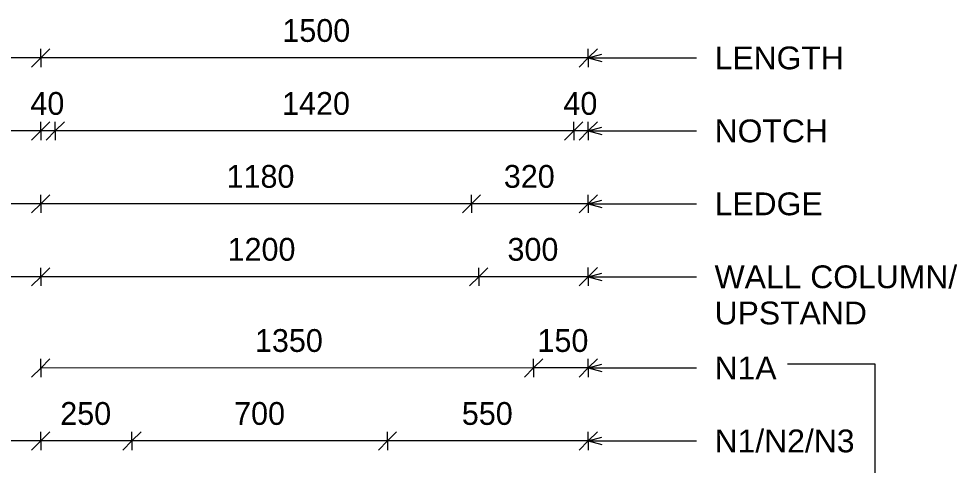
# Model space of a CAD drawing. Header units: millimetres. Extents: x 10041 to 29021, y -1808 to 18539.
# Drawn here: x 16895 to 19466, y 13857 to 15081 of the extents above; entities that cross this region are included whole.
import ezdxf

# ---------------------------------------------------------------- set-up
doc = ezdxf.new("R2010")
doc.units = ezdxf.units.MM
for name, color, linetype, lineweight in [('A-ANNO-DIMS', 211, 'Continuous', 9), ('A-ANNO-DIMS-25', 211, 'Continuous', 9), ('A-DETL-MBND', 5, 'Continuous', 18), ('G-ANNO-TEXT', 231, 'Continuous', 9)]:
    doc.layers.add(name, color=color, linetype=linetype, lineweight=lineweight)
doc.styles.add('Arial_1', font='arial.ttf', dxfattribs={"height": 62.5})
doc.styles.add('Nirmala UI Semilight_1', font='NirmalaS.ttf', dxfattribs={"height": 62.5})
doc.dimstyles.new('Arrow_Filled_-_2_5_NI_UI_3', dxfattribs={"dimscale": 304.8, "dimtxt": 65.460247, "dimasz": 0.164042, "dimexe": 0.082021, "dimexo": 0.0625, "dimgap": 0.082021, "dimtad": 1, "dimdec": 4, "dimzin": 0, "dimdsep": 46, "dimtxsty": 'Nirmala UI Semilight_1', "dimblk1": 'OBLIQUE', "dimblk2": 'OBLIQUE', "dimsah": 1, "dimcen": 0.09, "dimazin": 0, "dimtfac": 1, "dimtdec": 4, "dimtix": 1, "dimtmove": 0, "dimatfit": 3, "dimfxl": 0.082021, "dimfxlon": 1, "dimtvp": 1, "dimtolj": 1, "dimtzin": 0, "dimarcsym": 2})

# ---------------------------------------------------------------- blocks, each defined once
blk = doc.blocks.new('DIMBLOCK40-Elevation Top')
at = {"layer": 'A-ANNO-DIMS-25'}
for p, q in [((17905.2, 13923.5), (17930.2, 13948.5)), ((17905.2, 13923.5), (17905.2, 13948.5)), ((18455.2, 13923.6), (18480.2, 13948.6)), ((18455.2, 13923.6), (18455.2, 13948.6)), ((17905.2, 13923.5), (17880.2, 13898.5)), ((18455.2, 13923.6), (17905.2, 13923.5)), ((17905.2, 13923.5), (17905.2, 13898.5)), ((18455.2, 13923.6), (18430.2, 13898.6)), ((18455.2, 13923.6), (18455.2, 13898.6))]:
    blk.add_line(p, q, dxfattribs=at)
at = {"layer": 'A-ANNO-DIMS-25', "color": 0, "insert": (18108.8, 14030.1), "char_height": 62.5, "width": 171.387, "attachment_point": 1, "rotation": 0.0007, "line_spacing_factor": 1.142579, "style": 'Nirmala UI Semilight_1'}
blk.add_mtext('550', dxfattribs=at)
blk = doc.blocks.new('_Oblique')
at = {"color": 0, "linetype": 'ByBlock', "lineweight": -2}
blk.add_line((-0.5, -0.5), (0.5, 0.5), dxfattribs=at)
blk = doc.blocks.new('DIMBLOCK41-Elevation Top')
at = {"layer": 'A-ANNO-DIMS-25'}
for p, q in [((17205.2, 13923.5), (17230.2, 13948.5)), ((17205.2, 13923.5), (17205.2, 13948.5)), ((17905.2, 13923.5), (17930.2, 13948.5)), ((17905.2, 13923.5), (17905.2, 13948.5)), ((17205.2, 13923.5), (17180.2, 13898.5)), ((17905.2, 13923.5), (17205.2, 13923.5)), ((17205.2, 13923.5), (17205.2, 13898.5)), ((17905.2, 13923.5), (17880.2, 13898.5)), ((17905.2, 13923.5), (17905.2, 13898.5))]:
    blk.add_line(p, q, dxfattribs=at)
at = {"layer": 'A-ANNO-DIMS-25', "color": 0, "insert": (17485, 14030.1), "char_height": 62.5, "width": 168.53, "attachment_point": 1, "rotation": 0.0007, "line_spacing_factor": 1.142579, "style": 'Nirmala UI Semilight_1'}
blk.add_mtext('700', dxfattribs=at)
blk = doc.blocks.new('DIMBLOCK42-Elevation Top')
at = {"layer": 'A-ANNO-DIMS-25'}
for p, q in [((16955.2, 13923.5), (16980.2, 13948.5)), ((16955.2, 13923.5), (16955.2, 13948.5)), ((17205.2, 13923.5), (17230.2, 13948.5)), ((17205.2, 13923.5), (17205.2, 13948.5)), ((16955.2, 13923.5), (16930.2, 13898.5)), ((17205.2, 13923.5), (16955.2, 13923.5)), ((16955.2, 13923.5), (16955.2, 13898.5)), ((17205.2, 13923.5), (17180.2, 13898.5)), ((17205.2, 13923.5), (17205.2, 13898.5))]:
    blk.add_line(p, q, dxfattribs=at)
at = {"layer": 'A-ANNO-DIMS-25', "color": 0, "insert": (17008.8, 14030.1), "char_height": 62.5, "width": 171.387, "attachment_point": 1, "rotation": 0.0007, "line_spacing_factor": 1.142579, "style": 'Nirmala UI Semilight_1'}
blk.add_mtext('250', dxfattribs=at)
blk = doc.blocks.new('DIMBLOCK43-Elevation Top')
at = {"layer": 'A-ANNO-DIMS-25'}
for p, q in [((18305.2, 14123.6), (18330.2, 14148.6)), ((18305.2, 14123.6), (18305.2, 14148.6)), ((18455.2, 14123.6), (18480.2, 14148.6)), ((18455.2, 14123.6), (18455.2, 14148.6)), ((18305.2, 14123.6), (18280.2, 14098.6)), ((18455.2, 14123.6), (18305.2, 14123.6)), ((18305.2, 14123.6), (18305.2, 14098.6)), ((18455.2, 14123.6), (18430.2, 14098.6)), ((18455.2, 14123.6), (18455.2, 14098.6))]:
    blk.add_line(p, q, dxfattribs=at)
at = {"layer": 'A-ANNO-DIMS-25', "color": 0, "insert": (18316, 14230.1), "char_height": 62.5, "width": 154.248, "attachment_point": 1, "rotation": 0.0007, "line_spacing_factor": 1.142579, "style": 'Nirmala UI Semilight_1'}
blk.add_mtext('150', dxfattribs=at)
blk = doc.blocks.new('DIMBLOCK44-Elevation Top')
at = {"layer": 'A-ANNO-DIMS-25'}
for p, q in [((16955.2, 14123.5), (16980.2, 14148.5)), ((16955.2, 14123.5), (16955.2, 14148.5)), ((18305.2, 14123.6), (18330.2, 14148.6)), ((18305.2, 14123.6), (18305.2, 14148.6)), ((16955.2, 14123.5), (16930.2, 14098.5)), ((18305.2, 14123.6), (16955.2, 14123.5)), ((16955.2, 14123.5), (16955.2, 14098.5)), ((18305.2, 14123.6), (18280.2, 14098.6)), ((18305.2, 14123.6), (18305.2, 14098.6))]:
    blk.add_line(p, q, dxfattribs=at)
at = {"layer": 'A-ANNO-DIMS-25', "color": 0, "insert": (17542.1, 14230.1), "char_height": 62.5, "width": 211.377, "attachment_point": 1, "rotation": 0.0007, "line_spacing_factor": 1.142579, "style": 'Nirmala UI Semilight_1'}
blk.add_mtext('1350', dxfattribs=at)
blk = doc.blocks.new('DIMBLOCK45-Elevation Top')
at = {"layer": 'A-ANNO-DIMS-25'}
for p, q in [((18155.2, 14373.5), (18180.2, 14398.5)), ((18155.2, 14373.5), (18155.2, 14398.5)), ((18455.2, 14373.6), (18480.2, 14398.6)), ((18455.2, 14373.6), (18455.2, 14398.6)), ((18155.2, 14373.5), (18130.2, 14348.5)), ((18455.2, 14373.6), (18155.2, 14373.5)), ((18155.2, 14373.5), (18155.2, 14348.5)), ((18455.2, 14373.6), (18430.2, 14348.6)), ((18455.2, 14373.6), (18455.2, 14348.6))]:
    blk.add_line(p, q, dxfattribs=at)
at = {"layer": 'A-ANNO-DIMS-25', "color": 0, "insert": (18233.8, 14480.1), "char_height": 62.5, "width": 171.387, "attachment_point": 1, "rotation": 0.0007, "line_spacing_factor": 1.142579, "style": 'Nirmala UI Semilight_1'}
blk.add_mtext('300', dxfattribs=at)
blk = doc.blocks.new('DIMBLOCK46-Elevation Top')
at = {"layer": 'A-ANNO-DIMS-25'}
for p, q in [((16955.2, 14373.5), (16980.2, 14398.5)), ((16955.2, 14373.5), (16955.2, 14398.5)), ((18155.2, 14373.5), (18180.2, 14398.5)), ((18155.2, 14373.5), (18155.2, 14398.5)), ((16955.2, 14373.5), (16930.2, 14348.5)), ((18155.2, 14373.5), (16955.2, 14373.5)), ((16955.2, 14373.5), (16955.2, 14348.5)), ((18155.2, 14373.5), (18130.2, 14348.5)), ((18155.2, 14373.5), (18155.2, 14348.5))]:
    blk.add_line(p, q, dxfattribs=at)
at = {"layer": 'A-ANNO-DIMS-25', "color": 0, "insert": (17467.1, 14480.1), "char_height": 62.5, "width": 211.377, "attachment_point": 1, "rotation": 0.0007, "line_spacing_factor": 1.142579, "style": 'Nirmala UI Semilight_1'}
blk.add_mtext('1200', dxfattribs=at)
blk = doc.blocks.new('DIMBLOCK47-Elevation Top')
at = {"layer": 'A-ANNO-DIMS-25'}
for p, q in [((18135.2, 14573.5), (18160.2, 14598.5)), ((18135.2, 14573.5), (18135.2, 14598.5)), ((18455.2, 14573.6), (18480.2, 14598.6)), ((18455.2, 14573.6), (18455.2, 14598.6)), ((18135.2, 14573.5), (18110.2, 14548.5)), ((18455.2, 14573.6), (18135.2, 14573.5)), ((18135.2, 14573.5), (18135.2, 14548.5)), ((18455.2, 14573.6), (18430.2, 14548.6)), ((18455.2, 14573.6), (18455.2, 14548.6))]:
    blk.add_line(p, q, dxfattribs=at)
at = {"layer": 'A-ANNO-DIMS-25', "color": 0, "insert": (18223.8, 14680.1), "char_height": 62.5, "width": 171.387, "attachment_point": 1, "rotation": 0.0007, "line_spacing_factor": 1.142579, "style": 'Nirmala UI Semilight_1'}
blk.add_mtext('320', dxfattribs=at)
blk = doc.blocks.new('DIMBLOCK48-Elevation Top')
at = {"layer": 'A-ANNO-DIMS-25'}
for p, q in [((16955.2, 14573.5), (16980.2, 14598.5)), ((16955.2, 14573.5), (16955.2, 14598.5)), ((18135.2, 14573.5), (18160.2, 14598.5)), ((18135.2, 14573.5), (18135.2, 14598.5)), ((16955.2, 14573.5), (16930.2, 14548.5)), ((18135.2, 14573.5), (16955.2, 14573.5)), ((16955.2, 14573.5), (16955.2, 14548.5)), ((18135.2, 14573.5), (18110.2, 14548.5)), ((18135.2, 14573.5), (18135.2, 14548.5))]:
    blk.add_line(p, q, dxfattribs=at)
at = {"layer": 'A-ANNO-DIMS-25', "color": 0, "insert": (17464.3, 14680.1), "char_height": 62.5, "width": 194.238, "attachment_point": 1, "rotation": 0.0007, "line_spacing_factor": 1.142579, "style": 'Nirmala UI Semilight_1'}
blk.add_mtext('1180', dxfattribs=at)
blk = doc.blocks.new('DIMBLOCK49-Elevation Top')
at = {"layer": 'A-ANNO-DIMS-25'}
for p, q in [((18415.2, 14773.6), (18440.2, 14798.6)), ((18415.2, 14773.6), (18415.2, 14798.6)), ((18455.2, 14773.6), (18480.2, 14798.6)), ((18455.2, 14773.6), (18455.2, 14798.6)), ((18415.2, 14773.6), (18390.2, 14748.6)), ((18455.2, 14773.6), (18415.2, 14773.6)), ((18415.2, 14773.6), (18415.2, 14748.6)), ((18455.2, 14773.6), (18430.2, 14748.6)), ((18455.2, 14773.6), (18455.2, 14748.6))]:
    blk.add_line(p, q, dxfattribs=at)
at = {"layer": 'A-ANNO-DIMS-25', "color": 0, "insert": (18387, 14880.1), "char_height": 62.5, "width": 115.686, "attachment_point": 1, "rotation": 0.0007, "line_spacing_factor": 1.142579, "style": 'Nirmala UI Semilight_1'}
blk.add_mtext('40', dxfattribs=at)
blk = doc.blocks.new('DIMBLOCK50-Elevation Top')
at = {"layer": 'A-ANNO-DIMS-25'}
for p, q in [((16995.2, 14773.5), (17020.2, 14798.5)), ((16995.2, 14773.5), (16995.2, 14798.5)), ((18415.2, 14773.6), (18440.2, 14798.6)), ((18415.2, 14773.6), (18415.2, 14798.6)), ((16995.2, 14773.5), (16970.2, 14748.5)), ((18415.2, 14773.6), (16995.2, 14773.5)), ((16995.2, 14773.5), (16995.2, 14748.5)), ((18415.2, 14773.6), (18390.2, 14748.6)), ((18415.2, 14773.6), (18415.2, 14748.6))]:
    blk.add_line(p, q, dxfattribs=at)
at = {"layer": 'A-ANNO-DIMS-25', "color": 0, "insert": (17616.5, 14880.1), "char_height": 62.5, "width": 212.805, "attachment_point": 1, "rotation": 0.0007, "line_spacing_factor": 1.142579, "style": 'Nirmala UI Semilight_1'}
blk.add_mtext('1420', dxfattribs=at)
blk = doc.blocks.new('DIMBLOCK51-Elevation Top')
at = {"layer": 'A-ANNO-DIMS-25'}
for p, q in [((16955.2, 14773.5), (16980.2, 14798.5)), ((16955.2, 14773.5), (16955.2, 14798.5)), ((16995.2, 14773.5), (17020.2, 14798.5)), ((16995.2, 14773.5), (16995.2, 14798.5)), ((16955.2, 14773.5), (16930.2, 14748.5)), ((16995.2, 14773.5), (16955.2, 14773.5)), ((16955.2, 14773.5), (16955.2, 14748.5)), ((16995.2, 14773.5), (16970.2, 14748.5)), ((16995.2, 14773.5), (16995.2, 14748.5))]:
    blk.add_line(p, q, dxfattribs=at)
at = {"layer": 'A-ANNO-DIMS-25', "color": 0, "insert": (16927, 14880.1), "char_height": 62.5, "width": 115.686, "attachment_point": 1, "rotation": 0.0007, "line_spacing_factor": 1.142579, "style": 'Nirmala UI Semilight_1'}
blk.add_mtext('40', dxfattribs=at)
blk = doc.blocks.new('DIMBLOCK52-Elevation Top')
at = {"layer": 'A-ANNO-DIMS-25'}
for p, q in [((16955.2, 14973.5), (16980.2, 14998.5)), ((16955.2, 14973.5), (16955.2, 14998.5)), ((18455.2, 14973.6), (18480.2, 14998.6)), ((18455.2, 14973.6), (18455.2, 14998.6)), ((16955.2, 14973.5), (16930.2, 14948.5)), ((18455.2, 14973.6), (16955.2, 14973.5)), ((16955.2, 14973.5), (16955.2, 14948.5)), ((18455.2, 14973.6), (18430.2, 14948.6)), ((18455.2, 14973.6), (18455.2, 14948.6))]:
    blk.add_line(p, q, dxfattribs=at)
at = {"layer": 'A-ANNO-DIMS-25', "color": 0, "insert": (17617.1, 15080.1), "char_height": 62.5, "width": 211.377, "attachment_point": 1, "rotation": 0.0007, "line_spacing_factor": 1.142579, "style": 'Nirmala UI Semilight_1'}
blk.add_mtext('1500', dxfattribs=at)

msp = doc.modelspace()

# ---------------------------------------------------------------- linework, layer by layer
at = {"layer": 'A-DETL-MBND'}
for p, q in [((16955.21479, 14973.53477), (15606.0306, 14973.53477)), ((16955.21711, 14773.53477), (15806.0306, 14773.53477)), ((16955.21942, 14573.53477), (16006.0306, 14573.53477)), ((16955.22174, 14373.53477), (16206.0306, 14373.53477)), ((19241.17716, 14133.71589), (19001.17716, 14133.71589)), ((19241.17716, 13113.71589), (19241.17716, 14133.71589)), ((16955.22694, 13923.53477), (16606.0306, 13923.53477))]:
    msp.add_line(p, q, dxfattribs=at)
at = {"layer": 'G-ANNO-TEXT', "color": 10}
for p, q in [((18455.16893, 14973.56923), (18492.66881, 14983.61776)), ((18455.16893, 14973.56923), (18751.12501, 14973.57265)), ((18455.16893, 14973.56923), (18492.66905, 14963.52157)), ((18455.17124, 14773.56923), (18492.67113, 14783.61776)), ((18455.17124, 14773.56923), (18751.12733, 14773.57265)), ((18455.17124, 14773.56923), (18492.67136, 14763.52157)), ((18455.17356, 14573.56923), (18492.67344, 14583.61776)), ((18455.17356, 14573.56923), (18751.12964, 14573.57265)), ((18455.17356, 14573.56923), (18492.67367, 14563.52157)), ((18455.17356, 14373.56923), (18492.67344, 14383.61776)), ((18455.17356, 14373.56923), (18751.12964, 14373.57265)), ((18455.17356, 14373.56923), (18492.67367, 14363.52157)), ((18455.17645, 14123.56923), (18492.67634, 14133.61776)), ((18455.17645, 14123.56923), (18751.13254, 14123.57265)), ((18455.17645, 14123.56923), (18492.67657, 14113.52157)), ((18455.17877, 13923.56923), (18492.67865, 13933.61776)), ((18455.17877, 13923.56923), (18751.13466, 13923.57265)), ((18455.17877, 13923.56923), (18492.67888, 13913.52157))]:
    msp.add_line(p, q, dxfattribs=at)

# ---------------------------------------------------------------- texts
at = {"layer": 'G-ANNO-TEXT', "color": 7, "char_height": 62.5, "attachment_point": 1, "rotation": 0.00066301, "style": 'Arial_1'}
for s, insert, width in [('LENGTH', (18801.12465, 15004.82323), 428.9028125), ('NOTCH', (18801.12697, 14804.82323), 376.793125), ('LEDGE', (18801.12928, 14604.82323), 356.7509375), ('WALL COLUMN/', (18801.12928, 14404.82323), 805.6959375), ('UPSTAND', (18801.13043, 14305.60448), 505.063125), ('N1A', (18801.13217, 14154.82323), 204.4303125), ('N1/N2/N3', (18801.1343, 13954.82323), 462.9745312)]:
    msp.add_mtext(s, dxfattribs=dict(at, insert=insert, width=width))

# ---------------------------------------------------------------- dimensions: what is measured, and where the dimension line sits
at = {"layer": 'A-ANNO-DIMS'}
for base, p1, p2, override, picture, middle in [((16955.21479, 14973.53477), (18455.21478, 14948.55213), (16955.21508, 14948.53477), {"dimpost": '<>', "dimfxl": 1499.999698}, 'DIMBLOCK52-Elevation Top', (17705.21398, 15031.01381)), ((16955.21711, 14773.53477), (16995.2174, 14748.53523), (16955.2174, 14748.53477), {"dimpost": '<>', "dimfxl": 40}, 'DIMBLOCK51-Elevation Top', (16975.21645, 14830.83103)), ((16995.21711, 14773.53523), (18415.2174, 14748.55167), (16995.2174, 14748.53523), {"dimpost": '<>', "dimfxl": 1420}, 'DIMBLOCK50-Elevation Top', (17705.21644, 14831.01381)), ((18415.21711, 14773.55167), (18455.2171, 14748.55213), (18415.2174, 14748.55167), {"dimpost": '<>', "dimfxl": 39.999698}, 'DIMBLOCK49-Elevation Top', (18435.21629, 14830.84792)), ((16955.21942, 14573.53477), (18135.21971, 14548.54843), (16955.21971, 14548.53477), {"dimpost": '<>', "dimfxl": 1180}, 'DIMBLOCK48-Elevation Top', (17545.21876, 14631.01196)), ((18135.21942, 14573.54843), (18455.21941, 14548.55213), (18135.21971, 14548.54843), {"dimpost": '<>', "dimfxl": 319.999698}, 'DIMBLOCK47-Elevation Top', (18295.21861, 14630.86809)), ((16955.22174, 14373.53477), (18155.20601, 14348.54866), (16955.22203, 14348.53477), {"dimpost": '<>', "dimfxl": 1199.983984}, 'DIMBLOCK46-Elevation Top', (17555.21306, 14431.01208)), ((18155.20572, 14373.54866), (18455.22172, 14348.55213), (18155.20601, 14348.54866), {"dimpost": '<>', "dimfxl": 300.015714}, 'DIMBLOCK45-Elevation Top', (18305.21291, 14430.86821)), ((16955.22463, 14123.53477), (18305.2248, 14098.55039), (16955.22492, 14098.53477), {"dimpost": '<>', "dimfxl": 1349.999884}, 'DIMBLOCK44-Elevation Top', (17630.22391, 14181.03474)), ((18305.22451, 14123.55039), (18455.22462, 14098.55213), (18305.2248, 14098.55039), {"dimpost": '<>', "dimfxl": 149.999814}, 'DIMBLOCK43-Elevation Top', (18380.22376, 14181.02162)), ((16955.22694, 13923.53477), (17205.22723, 13898.53766), (16955.22723, 13898.53477), {"dimpost": '<>', "dimfxl": 250}, 'DIMBLOCK42-Elevation Top', (17080.22628, 13980.83224)), ((17205.22694, 13923.53766), (17905.22723, 13898.54576), (17205.22723, 13898.53766), {"dimpost": '<>', "dimfxl": 700}, 'DIMBLOCK41-Elevation Top', (17555.22628, 13980.83774)), ((17905.22694, 13923.54576), (18455.22723, 13898.55213), (17905.22723, 13898.54576), {"dimpost": '<>', "dimfxl": 550}, 'DIMBLOCK40-Elevation Top', (18180.22628, 13980.84497))]:
    dim = msp.add_linear_dim(base=base, p1=p1, p2=p2, angle=0.00066301, dimstyle='Arrow_Filled_-_2_5_NI_UI_3', override=override, dxfattribs=at)
    dim.commit()
    dim.dimension.update_dxf_attribs({"geometry": picture, "text_midpoint": middle})

doc.saveas('drawing.dxf')
